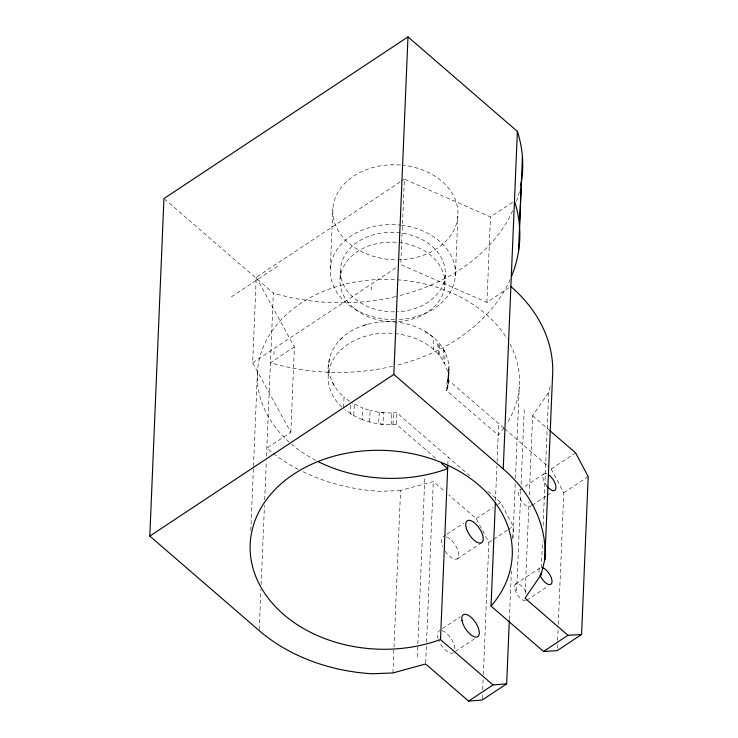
<?xml version="1.0" encoding="UTF-8"?>
<svg xmlns="http://www.w3.org/2000/svg" width="738" height="738" viewBox="0 0 738 738"><rect width="100%" height="100%" fill="white"/><g stroke="black" fill="none" stroke-linecap="round" stroke-linejoin="round"><path stroke-width="0.55" stroke-dasharray="3.69 2.77" d="M298.281 469.35A163.947 124.288 2.4 0 1 266.852 448.178L290.827 432.302L252.664 362.736L256.243 277.285L400.559 181.677M250.791 530.567L253.438 467.486M253.485 466.342L257.47 371.14M259.25 629.468L260.938 589.311M261.132 584.717L264.444 505.548M264.684 499.81L266.326 460.798M266.51 456.213L273.355 293.087L164.814 199.315M273.936 354.508L274.066 351.509M290.827 432.302L294.407 346.851L256.243 277.285M330.347 268.374L332.856 208.559M328.226 375.328C322.506 307.792 439.553 303.659 448.944 365.375L447.772 387.284L448.778 372.469M340.089 278.798L340.495 268.973A52.463 39.769 2.4 0 1 400.273 232.811M343.576 407.551L344.009 397.062C334.462 388.898 327.755 376.583 328.714 363.788M350.67 405.162L350.31 413.557L353.806 415.605L354.286 404.064L352.247 403.049M435.457 458.113L396.214 424.212C384.793 425.411 373.096 423.584 362.33 419.636L362.819 408.096L350.799 402.016M371.546 289.84L371.675 286.842M369.646 421.988L370.135 410.457L362.819 408.096M391.131 424.645L391.61 413.105L396.703 412.68L471.388 477.209M392.985 424.544L393.474 413.003M512.55 202.332L490.493 216.944L404.387 179.14L400.799 264.591L486.914 302.396L508.971 287.783M396.214 424.212L396.703 412.68M392.911 672.945L400.559 490.512L433.298 481.545L445.328 491.942M417.311 656.783L424.867 476.637M503.999 427.846A131.152 99.436 2.4 0 1 498.187 435.189L446.758 390.753C452.246 375.743 444.996 359.019 433.243 349.166L433.723 337.635L423.446 330.624M437.191 346.546L437.32 343.557M438.409 354.351L438.889 342.81M425.697 662.835L426.518 643.333M426.564 642.189L433.298 481.545M439.184 355.126L439.673 343.594M444.811 284.997L445.226 275.173A52.463 39.769 2.4 0 0 402.524 233.134M446.758 390.753C445.734 382.09 449.756 373.954 448.944 365.375M447.597 388.363L448.086 376.823M448.51 380.107L449.11 366.334M448.538 382.441L449.027 370.91M455.374 275.772L457.883 215.957M447.837 464.47L448.141 457.126M486.914 302.396L490.493 216.944M482.301 698.849L482.495 694.255M482.689 689.652L483.122 679.301M483.316 674.698L488.86 542.412L476.25 518.666L448.759 494.912M495.447 500.567L496.895 466.158M497.08 461.573L498.676 423.649M509.358 619.422L511.388 571.111M512.781 537.753L513.27 526.249L500.659 502.495L486.019 489.857M512.901 539.174L515.253 482.975M515.447 478.39L519.294 386.629M516.646 590.972L520.88 490.004M521.12 484.266L524.294 408.538M525.179 593.592L529.026 501.794M529.312 494.912L532.633 415.743L548.694 392.376L550.603 384.701M541.341 567.928L542.448 541.535M543.122 525.474L548.694 392.376M557.273 648.37L557.559 641.506M557.605 640.363L558.085 628.924M558.279 624.339L563.795 492.753L551.185 469.027L547.744 466.047M328.964 362.229L329.48 358.954M339.655 340.236L342.275 337.635M401.518 181.041L404.387 179.14M231.483 296.759L279.425 264.997M252.664 362.736L398.889 265.864M294.407 346.851L270.431 362.727A185.801 140.866 2.4 0 0 394.904 365.716M445.853 534.939L443.04 536.803A13.118 5.913 56.5 0 0 442.8 546.757M446.794 534.321L463.685 523.131M476.25 518.666L493.15 507.467M497.846 504.358L500.659 502.495M519.773 489.903L544.183 473.741M551.185 469.027L575.594 452.855M532.144 505.281L546.221 495.954M547.162 495.336L552.799 491.6M457.145 558.906L481.545 542.744M488.86 542.412L492.615 539.93M493.556 539.303L507.633 529.976M508.574 529.358L513.27 526.249M563.795 492.753L588.195 476.582M442.505 628.545L460.337 616.728M515.53 584.099L539.939 567.928M526.637 600.326L548.223 586.027M455.429 651.433L477.016 637.125M363.539 325.504L367.552 324.277M400.559 490.512L379.95 491.342A163.947 124.288 2.4 0 1 301.307 470.89M391.61 413.105L377.764 412.072L370.135 410.457M362.33 419.636L355.467 416.583L344.766 409.618M349.646 401.343L344.009 397.062M532.633 415.743L548.961 429.848M447.246 379.221L503.842 428.114M504.7 428.861L546.886 465.3M334.314 385.596L332.598 382.515M510.032 343.963A131.152 99.436 2.4 0 1 506.6 423.999M315.735 460.392A131.152 99.436 2.4 0 1 291.584 444.248M289.047 442.025A131.152 99.436 2.4 0 1 317.211 294.075A131.152 99.436 2.4 0 1 507.19 338.926M531.545 504.395A9.834 4.428 56.5 0 1 521.784 501.333A9.834 4.428 56.5 0 1 520.982 489.663M525.539 600.75A9.834 4.428 56.5 0 1 516 592.236A9.834 4.428 56.5 0 1 517.227 583.666A9.834 4.428 56.5 0 1 526.618 593.186M519.423 191.668A185.801 140.866 2.4 0 1 516.489 201.317M512.689 210.727A185.801 140.866 2.4 0 1 396.73 296.344M395.633 296.602A185.801 140.866 2.4 0 1 273.355 293.087M510.235 279.333A185.801 140.866 2.4 0 1 395.983 365.448M546.959 486.176A9.834 4.428 56.5 0 1 542.854 476.702A9.834 4.428 56.5 0 1 546.858 473.833M539.072 572.227A9.834 4.428 56.5 0 1 541.037 567.504M453.547 652.678A13.118 5.913 56.5 0 1 438.39 639.578M438.068 638.61A13.118 5.913 56.5 0 1 440.217 630.464M442.08 630.667A13.118 5.913 56.5 0 1 451.767 639.68A13.118 5.913 56.5 0 1 454.516 651.368M446.582 536.867A13.118 5.913 56.5 0 1 458.796 556A13.118 5.913 56.5 0 1 444.894 550.705M341.814 407.053A60.267 45.691 2.4 0 1 331.556 393.04L329.425 387.247A60.267 45.691 2.4 0 1 361.15 337.626A60.267 45.691 2.4 0 1 433.243 349.166M401.841 165.127A62.629 47.481 2.4 0 1 446.259 240.819A62.629 47.481 2.4 0 1 338.493 231.086A62.629 47.481 2.4 0 1 400.817 165.035M445.226 275.173A52.463 39.769 2.4 0 1 396.869 311.814M394.581 311.87A52.463 39.769 2.4 0 1 340.495 268.973M395.319 321.676A52.463 39.769 2.4 0 1 345.495 263.337A52.463 39.769 2.4 0 1 435.946 260.44A52.463 39.769 2.4 0 1 396.454 321.639M401.371 225.164A62.629 47.481 2.4 0 1 455.438 274.601A62.629 47.481 2.4 0 1 397.644 319.517M394.572 319.582A62.629 47.481 2.4 0 1 330.329 268.761A62.629 47.481 2.4 0 1 400.347 225.044M379.194 412.228L378.714 423.769L383.04 424.239L383.529 412.708L379.194 412.228M443.418 349.102L442.938 360.642L444.654 363.714L445.134 352.174L443.418 349.102"/><path stroke-width="1.11" d="M509.312 620.566L506.665 683.84L482.255 700.002L468.612 701.1L425.651 663.988L392.911 672.945L372.303 673.776A163.947 124.288 2.4 0 1 259.204 630.621L149.805 536.092L163.947 198.568L407.985 36.9L517.384 131.419A185.801 140.866 2.4 0 1 520.862 185.155M549.819 430.586L575.594 452.855L588.195 476.582L581.581 634.495L567.946 635.298L524.986 598.177L541.055 574.81L544.865 559.469A163.947 124.288 2.4 0 0 503.242 468.953L393.834 374.434L407.985 36.9M506.665 683.84L493.012 684.938L440.494 639.56L447.791 465.512M581.581 634.495L557.181 650.658L543.537 651.46L491.028 606.092L495.355 502.864M503.242 468.953L517.384 131.419M519.487 226.215L522.412 156.576M518.51 251.538L521.434 181.899M541.055 574.81L541.148 572.513M544.865 559.469L552.504 377.026A163.947 124.288 2.4 0 0 510.89 286.519M149.805 536.092L393.834 374.434M468.612 701.1L493.012 684.938M543.537 651.46L567.946 635.298M441.555 463.39L447.662 468.658A131.152 99.436 2.4 0 1 318.724 461.914M440.494 639.56A131.152 99.436 2.4 0 1 251.058 559.386A131.152 99.436 2.4 0 1 410.983 453.446A131.152 99.436 2.4 0 1 491.028 606.092M548.509 474.728A9.834 4.428 56.5 0 1 555.945 488.224A9.834 4.428 56.5 0 1 546.959 486.176M542.439 567.66A9.834 4.428 56.5 0 1 551.212 577.513A9.834 4.428 56.5 0 1 548.869 584.514A9.834 4.428 56.5 0 1 539.958 575.077M514.469 201.068A185.801 140.866 2.4 0 1 511.572 276.215M462.006 620.593A13.118 5.913 56.5 0 0 476.49 637.078A13.118 5.913 56.5 0 0 473.169 619.385A13.118 5.913 56.5 0 0 462.006 620.593M466.471 528.629A13.118 5.913 56.5 0 0 481.545 542.744A13.118 5.913 56.5 0 0 475.466 523.694A13.118 5.913 56.5 0 0 466.471 528.629"/></g></svg>
